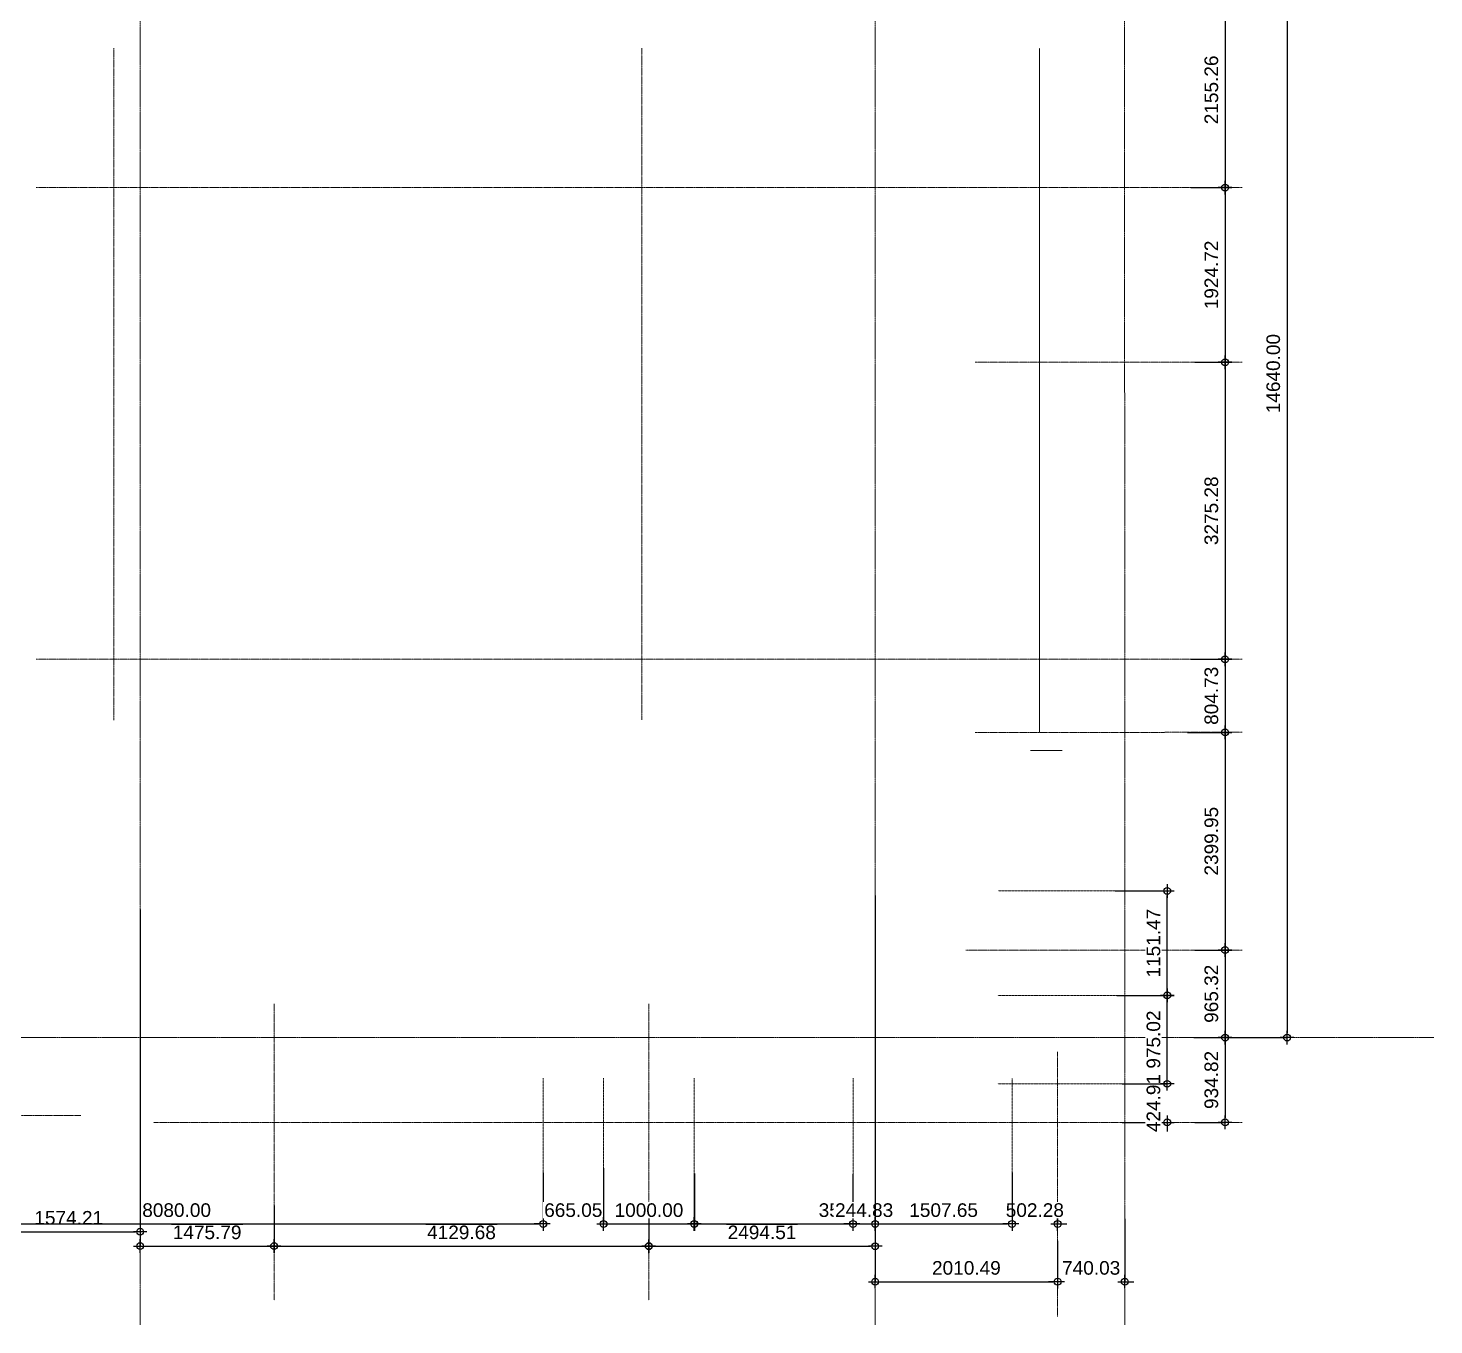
# Model space of a CAD drawing. Header units: millimetres. Extents: x 652937 to 1670132, y 1473552 to 2851037.
# Drawn here: x 708995 to 724486, y 1541692 to 1555988 of the extents above; entities that cross this region are included whole.
import ezdxf

# ---------------------------------------------------------------- set-up
doc = ezdxf.new("R2010")
doc.units = ezdxf.units.MM
doc.linetypes.add('Grid Line', pattern=[22.225, 12.7, -3.175, 3.175, -3.175])
doc.linetypes.add('HIDDEN', pattern=[0.375, 0.25, -0.125])
doc.layers.get('Defpoints').update_dxf_attribs({"color": 255})
doc.layers.add('A-WALL', color=2, linetype='Continuous', lineweight=25)
doc.layers.add('S-GRID', color=1, linetype='Continuous', lineweight=9)
doc.styles.add('Arial', font='arial.ttf')
doc.dimstyles.new('Dim-Cen', dxfattribs={"dimscale": 0.05, "dimtxt": 3, "dimasz": 1, "dimexe": 0, "dimexo": 1, "dimgap": 1.5, "dimtad": 1, "dimdec": 0, "dimlfac": 1000, "dimzin": 1, "dimdsep": 46, "dimtxsty": 'Arial', "dimblk": 'CEN1', "dimcen": 0.09, "dimclrd": 1, "dimclre": 49, "dimclrt": 3, "dimadec": 0, "dimazin": 0, "dimtfac": 1, "dimtdec": 0, "dimtix": 1, "dimtofl": 0, "dimtmove": 2, "dimatfit": 3, "dimfxl": 1, "dimtfill": 1, "dimtolj": 1, "dimtzin": 0, "dimarcsym": 1})

# ---------------------------------------------------------------- blocks, each defined once
blk = doc.blocks.new('CEN1')
at = {"color": 1}
for p, q in [((1.5, 0), (-1.5, 0)), ((0, 1.5), (0, -1.5))]:
    blk.add_line(p, q, dxfattribs=at)
at = {"color": 3}
blk.add_circle((0, 0), 0.75, dxfattribs=at)
blk = doc.blocks.new('*D6082')
at = {"color": 49, "lineweight": -2, "transparency": 16777216}
for p, q in [((9902, -13227), (9902, -16780)), ((8328, -16274), (8328, -16780))]:
    blk.add_line(p, q, dxfattribs=at)
at = {"color": 1, "lineweight": -2, "transparency": 16777216}
blk.add_line((8378, -16780), (9852, -16780), dxfattribs=at)
at = {"layer": 'Defpoints', "color": 0, "transparency": 16777216}
for p in [(9902, -13177), (8328, -16224), (9902, -16780)]:
    blk.add_point(p, dxfattribs=at)
at = {"color": 1, "lineweight": -2, "transparency": 16777216, "xscale": 50, "yscale": 50, "zscale": 50, "rotation": 180}
blk.add_blockref('CEN1', (8328, -16780), dxfattribs=at)
at = {"color": 1, "lineweight": -2, "transparency": 16777216, "xscale": 50, "yscale": 50, "zscale": 50}
blk.add_blockref('CEN1', (9902, -16780), dxfattribs=at)
at = {"color": 3, "transparency": 16777216, "insert": (9115, -16628), "char_height": 150, "attachment_point": 5, "style": 'Arial', "bg_fill": 3, "box_fill_scale": 1.1, "bg_fill_color": 256, "bg_fill_true_color": 13158600, "bg_fill_transparency": 0}
blk.add_mtext('\\A1;1574.21', dxfattribs=at)
blk = doc.blocks.new('*D6083')
at = {"color": 49, "lineweight": -2, "transparency": 16777216}
for p, q in [((9902, -13227), (9902, -16939)), ((11378, -16490), (11378, -16939))]:
    blk.add_line(p, q, dxfattribs=at)
at = {"color": 1, "lineweight": -2, "transparency": 16777216}
blk.add_line((9952, -16939), (11328, -16939), dxfattribs=at)
at = {"layer": 'Defpoints', "color": 0, "transparency": 16777216}
for p in [(9902, -13177), (11378, -16440), (11378, -16939)]:
    blk.add_point(p, dxfattribs=at)
at = {"color": 1, "lineweight": -2, "transparency": 16777216, "xscale": 50, "yscale": 50, "zscale": 50, "rotation": 180}
blk.add_blockref('CEN1', (9902, -16939), dxfattribs=at)
at = {"color": 1, "lineweight": -2, "transparency": 16777216, "xscale": 50, "yscale": 50, "zscale": 50}
blk.add_blockref('CEN1', (11378, -16939), dxfattribs=at)
at = {"color": 3, "transparency": 16777216, "insert": (10640, -16788), "char_height": 150, "attachment_point": 5, "style": 'Arial', "bg_fill": 3, "box_fill_scale": 1.1, "bg_fill_color": 256, "bg_fill_true_color": 13158600, "bg_fill_transparency": 0}
blk.add_mtext('\\A1;1475.79', dxfattribs=at)
blk = doc.blocks.new('*D6084')
at = {"color": 49, "lineweight": -2, "transparency": 16777216}
for p, q in [((11378, -16490), (11378, -16939)), ((15507, -16490), (15507, -16939))]:
    blk.add_line(p, q, dxfattribs=at)
at = {"color": 1, "lineweight": -2, "transparency": 16777216}
blk.add_line((11428, -16939), (15457, -16939), dxfattribs=at)
at = {"layer": 'Defpoints', "color": 0, "transparency": 16777216}
for p in [(11378, -16440), (15507, -16440), (15507, -16939)]:
    blk.add_point(p, dxfattribs=at)
at = {"color": 1, "lineweight": -2, "transparency": 16777216, "xscale": 50, "yscale": 50, "zscale": 50, "rotation": 180}
blk.add_blockref('CEN1', (11378, -16939), dxfattribs=at)
at = {"color": 1, "lineweight": -2, "transparency": 16777216, "xscale": 50, "yscale": 50, "zscale": 50}
blk.add_blockref('CEN1', (15507, -16939), dxfattribs=at)
at = {"color": 3, "transparency": 16777216, "insert": (13443, -16788), "char_height": 150, "attachment_point": 5, "style": 'Arial', "bg_fill": 3, "box_fill_scale": 1.1, "bg_fill_color": 256, "bg_fill_true_color": 13158600, "bg_fill_transparency": 0}
blk.add_mtext('\\A1;4129.68', dxfattribs=at)
blk = doc.blocks.new('*D6085')
at = {"color": 49, "lineweight": -2, "transparency": 16777216}
for p, q in [((18002, -13074), (18002, -16940)), ((15507, -16490), (15507, -16940))]:
    blk.add_line(p, q, dxfattribs=at)
at = {"color": 1, "lineweight": -2, "transparency": 16777216}
blk.add_line((15557, -16940), (17952, -16940), dxfattribs=at)
at = {"layer": 'Defpoints', "color": 0, "transparency": 16777216}
for p in [(18002, -13024), (15507, -16440), (18002, -16940)]:
    blk.add_point(p, dxfattribs=at)
at = {"color": 1, "lineweight": -2, "transparency": 16777216, "xscale": 50, "yscale": 50, "zscale": 50, "rotation": 180}
blk.add_blockref('CEN1', (15507, -16940), dxfattribs=at)
at = {"color": 1, "lineweight": -2, "transparency": 16777216, "xscale": 50, "yscale": 50, "zscale": 50}
blk.add_blockref('CEN1', (18002, -16940), dxfattribs=at)
at = {"color": 3, "transparency": 16777216, "insert": (16755, -16788), "char_height": 150, "attachment_point": 5, "style": 'Arial', "bg_fill": 3, "box_fill_scale": 1.1, "bg_fill_color": 256, "bg_fill_true_color": 13158600, "bg_fill_transparency": 0}
blk.add_mtext('\\A1;2494.51', dxfattribs=at)
blk = doc.blocks.new('*D6086')
at = {"color": 49, "lineweight": -2, "transparency": 16777216}
for p, q in [((20012, -16882), (20012, -17331)), ((18002, -16938), (18002, -17331))]:
    blk.add_line(p, q, dxfattribs=at)
at = {"color": 1, "lineweight": -2, "transparency": 16777216}
blk.add_line((18052, -17331), (19962, -17331), dxfattribs=at)
at = {"layer": 'Defpoints', "color": 0, "transparency": 16777216}
for p in [(20012, -16832), (18002, -16888), (20012, -17331)]:
    blk.add_point(p, dxfattribs=at)
at = {"color": 1, "lineweight": -2, "transparency": 16777216, "xscale": 50, "yscale": 50, "zscale": 50, "rotation": 180}
blk.add_blockref('CEN1', (18002, -17331), dxfattribs=at)
at = {"color": 1, "lineweight": -2, "transparency": 16777216, "xscale": 50, "yscale": 50, "zscale": 50}
blk.add_blockref('CEN1', (20012, -17331), dxfattribs=at)
at = {"color": 3, "transparency": 16777216, "insert": (19007, -17180), "char_height": 150, "attachment_point": 5, "style": 'Arial', "bg_fill": 3, "box_fill_scale": 1.1, "bg_fill_color": 256, "bg_fill_true_color": 13158600, "bg_fill_transparency": 0}
blk.add_mtext('\\A1;2010.49', dxfattribs=at)
blk = doc.blocks.new('*D6087')
at = {"color": 49, "lineweight": -2, "transparency": 16777216}
for p, q in [((20752, -16639), (20752, -17331)), ((20012, -16882), (20012, -17331))]:
    blk.add_line(p, q, dxfattribs=at)
at = {"color": 1, "lineweight": -2, "transparency": 16777216}
for p, q in [((19962, -17331), (19912, -17331)), ((20802, -17331), (20852, -17331))]:
    blk.add_line(p, q, dxfattribs=at)
at = {"layer": 'Defpoints', "color": 0, "transparency": 16777216}
for p in [(20752, -16589), (20012, -16832)]:
    blk.add_point(p, dxfattribs=at)
at = {"color": 1, "lineweight": -2, "transparency": 16777216, "xscale": 50, "yscale": 50, "zscale": 50}
blk.add_blockref('CEN1', (20012, -17331), dxfattribs=at)
at = {"color": 1, "lineweight": -2, "transparency": 16777216, "xscale": 50, "yscale": 50, "zscale": 50, "rotation": 180}
blk.add_blockref('CEN1', (20752, -17331), dxfattribs=at)
at = {"color": 3, "transparency": 16777216, "insert": (20382, -17180), "char_height": 150, "attachment_point": 5, "style": 'Arial', "bg_fill": 3, "box_fill_scale": 1.1, "bg_fill_color": 256, "bg_fill_true_color": 13158600, "bg_fill_transparency": 0}
blk.add_mtext('\\A1;740.03', dxfattribs=at)
at = {"layer": 'Defpoints', "color": 0, "transparency": 16777216}
blk.add_point((20752, -17331), dxfattribs=at)
blk = doc.blocks.new('*D6090')
at = {"color": 49, "lineweight": -2, "transparency": 16777216}
for p, q in [((21395, -3115), (21858, -3115)), ((21479, -5270), (21858, -5270))]:
    blk.add_line(p, q, dxfattribs=at)
at = {"color": 1, "lineweight": -2, "transparency": 16777216}
blk.add_line((21858, -3165), (21858, -5220), dxfattribs=at)
at = {"layer": 'Defpoints', "color": 0, "transparency": 16777216}
for p in [(21345, -3115), (21429, -5270), (21858, -5270)]:
    blk.add_point(p, dxfattribs=at)
at = {"color": 1, "lineweight": -2, "transparency": 16777216, "xscale": 50, "yscale": 50, "zscale": 50}
for p, rotation in [((21858, -3115), 90), ((21858, -5270), 270)]:
    blk.add_blockref('CEN1', p, dxfattribs=dict(at, rotation=rotation))
at = {"color": 3, "transparency": 16777216, "insert": (21707, -4192), "char_height": 150, "attachment_point": 5, "rotation": 90, "style": 'Arial', "bg_fill": 3, "box_fill_scale": 1.1, "bg_fill_color": 256, "bg_fill_true_color": 13158600, "bg_fill_transparency": 0}
blk.add_mtext('\\A1;2155.26', dxfattribs=at)
blk = doc.blocks.new('*D6091')
at = {"color": 49, "lineweight": -2, "transparency": 16777216}
for p, q in [((21479, -5270), (21858, -5270)), ((21526, -7195), (21858, -7195))]:
    blk.add_line(p, q, dxfattribs=at)
at = {"color": 1, "lineweight": -2, "transparency": 16777216}
blk.add_line((21858, -5320), (21858, -7145), dxfattribs=at)
at = {"layer": 'Defpoints', "color": 0, "transparency": 16777216}
for p in [(21429, -5270), (21476, -7195), (21858, -7195)]:
    blk.add_point(p, dxfattribs=at)
at = {"color": 1, "lineweight": -2, "transparency": 16777216, "xscale": 50, "yscale": 50, "zscale": 50}
for p, rotation in [((21858, -5270), 90), ((21858, -7195), 270)]:
    blk.add_blockref('CEN1', p, dxfattribs=dict(at, rotation=rotation))
at = {"color": 3, "transparency": 16777216, "insert": (21707, -6232), "char_height": 150, "attachment_point": 5, "rotation": 90, "style": 'Arial', "bg_fill": 3, "box_fill_scale": 1.1, "bg_fill_color": 256, "bg_fill_true_color": 13158600, "bg_fill_transparency": 0}
blk.add_mtext('\\A1;1924.72', dxfattribs=at)
blk = doc.blocks.new('*D6092')
at = {"color": 49, "lineweight": -2, "transparency": 16777216}
for p, q in [((21526, -7195), (21858, -7195)), ((21479, -10470), (21858, -10470))]:
    blk.add_line(p, q, dxfattribs=at)
at = {"color": 1, "lineweight": -2, "transparency": 16777216}
blk.add_line((21858, -7245), (21858, -10420), dxfattribs=at)
at = {"layer": 'Defpoints', "color": 0, "transparency": 16777216}
for p in [(21476, -7195), (21429, -10470), (21858, -10470)]:
    blk.add_point(p, dxfattribs=at)
at = {"color": 1, "lineweight": -2, "transparency": 16777216, "xscale": 50, "yscale": 50, "zscale": 50}
for p, rotation in [((21858, -7195), 90), ((21858, -10470), 270)]:
    blk.add_blockref('CEN1', p, dxfattribs=dict(at, rotation=rotation))
at = {"color": 3, "transparency": 16777216, "insert": (21707, -8832), "char_height": 150, "attachment_point": 5, "rotation": 90, "style": 'Arial', "bg_fill": 3, "box_fill_scale": 1.1, "bg_fill_color": 256, "bg_fill_true_color": 13158600, "bg_fill_transparency": 0}
blk.add_mtext('\\A1;3275.28', dxfattribs=at)
blk = doc.blocks.new('*D6093')
at = {"color": 49, "lineweight": -2, "transparency": 16777216}
for p, q in [((21479, -10470), (21858, -10470)), ((21443, -11275), (21858, -11275))]:
    blk.add_line(p, q, dxfattribs=at)
at = {"color": 1, "lineweight": -2, "transparency": 16777216}
blk.add_line((21858, -10520), (21858, -11225), dxfattribs=at)
at = {"layer": 'Defpoints', "color": 0, "transparency": 16777216}
for p in [(21429, -10470), (21393, -11275)]:
    blk.add_point(p, dxfattribs=at)
at = {"color": 1, "lineweight": -2, "transparency": 16777216, "xscale": 50, "yscale": 50, "zscale": 50}
for p, rotation in [((21858, -10470), 90), ((21858, -11275), 270)]:
    blk.add_blockref('CEN1', p, dxfattribs=dict(at, rotation=rotation))
at = {"color": 3, "transparency": 16777216, "insert": (21707, -10872), "char_height": 150, "attachment_point": 5, "rotation": 90, "style": 'Arial', "bg_fill": 3, "box_fill_scale": 1.1, "bg_fill_color": 256, "bg_fill_true_color": 13158600, "bg_fill_transparency": 0}
blk.add_mtext('\\A1;804.73', dxfattribs=at)
at = {"layer": 'Defpoints', "color": 0, "transparency": 16777216}
blk.add_point((21858, -11275), dxfattribs=at)
blk = doc.blocks.new('*D6094')
at = {"color": 49, "lineweight": -2, "transparency": 16777216}
for p, q in [((21443, -11275), (21858, -11275)), ((21526, -13675), (21858, -13675))]:
    blk.add_line(p, q, dxfattribs=at)
at = {"color": 1, "lineweight": -2, "transparency": 16777216}
blk.add_line((21858, -11325), (21858, -13625), dxfattribs=at)
at = {"layer": 'Defpoints', "color": 0, "transparency": 16777216}
for p in [(21393, -11275), (21476, -13675), (21858, -13675)]:
    blk.add_point(p, dxfattribs=at)
at = {"color": 1, "lineweight": -2, "transparency": 16777216, "xscale": 50, "yscale": 50, "zscale": 50}
for p, rotation in [((21858, -11275), 90), ((21858, -13675), 270)]:
    blk.add_blockref('CEN1', p, dxfattribs=dict(at, rotation=rotation))
at = {"color": 3, "transparency": 16777216, "insert": (21707, -12475), "char_height": 150, "attachment_point": 5, "rotation": 90, "style": 'Arial', "bg_fill": 3, "box_fill_scale": 1.1, "bg_fill_color": 256, "bg_fill_true_color": 13158600, "bg_fill_transparency": 0}
blk.add_mtext('\\A1;2399.95', dxfattribs=at)
blk = doc.blocks.new('*D6095')
at = {"color": 49, "lineweight": -2, "transparency": 16777216}
for p, q in [((21526, -13675), (21858, -13675)), ((21515, -14640), (21858, -14640))]:
    blk.add_line(p, q, dxfattribs=at)
at = {"color": 1, "lineweight": -2, "transparency": 16777216}
blk.add_line((21858, -13725), (21858, -14590), dxfattribs=at)
at = {"layer": 'Defpoints', "color": 0, "transparency": 16777216}
for p in [(21476, -13675), (21465, -14640), (21858, -14640)]:
    blk.add_point(p, dxfattribs=at)
at = {"color": 1, "lineweight": -2, "transparency": 16777216, "xscale": 50, "yscale": 50, "zscale": 50}
for p, rotation in [((21858, -13675), 90), ((21858, -14640), 270)]:
    blk.add_blockref('CEN1', p, dxfattribs=dict(at, rotation=rotation))
at = {"color": 3, "transparency": 16777216, "insert": (21707, -14157), "char_height": 150, "attachment_point": 5, "rotation": 90, "style": 'Arial', "bg_fill": 3, "box_fill_scale": 1.1, "bg_fill_color": 256, "bg_fill_true_color": 13158600, "bg_fill_transparency": 0}
blk.add_mtext('\\A1;965.32', dxfattribs=at)
blk = doc.blocks.new('*D6096')
at = {"color": 49, "lineweight": -2, "transparency": 16777216}
for p, q in [((21515, -14640), (21858, -14640)), ((21526, -15575), (21858, -15575))]:
    blk.add_line(p, q, dxfattribs=at)
at = {"color": 1, "lineweight": -2, "transparency": 16777216}
blk.add_line((21858, -14690), (21858, -15525), dxfattribs=at)
at = {"layer": 'Defpoints', "color": 0, "transparency": 16777216}
for p in [(21465, -14640), (21476, -15575), (21858, -15575)]:
    blk.add_point(p, dxfattribs=at)
at = {"color": 1, "lineweight": -2, "transparency": 16777216, "xscale": 50, "yscale": 50, "zscale": 50}
for p, rotation in [((21858, -14640), 90), ((21858, -15575), 270)]:
    blk.add_blockref('CEN1', p, dxfattribs=dict(at, rotation=rotation))
at = {"color": 3, "transparency": 16777216, "insert": (21707, -15107), "char_height": 150, "attachment_point": 5, "rotation": 90, "style": 'Arial', "bg_fill": 3, "box_fill_scale": 1.1, "bg_fill_color": 256, "bg_fill_true_color": 13158600, "bg_fill_transparency": 0}
blk.add_mtext('\\A1;934.82', dxfattribs=at)
blk = doc.blocks.new('*D6097')
at = {"color": 49, "lineweight": -2, "transparency": 16777216}
for p, q in [((21607, 0), (22541, 0)), ((21607, -14640), (22541, -14640))]:
    blk.add_line(p, q, dxfattribs=at)
at = {"color": 1, "lineweight": -2, "transparency": 16777216}
blk.add_line((22541, -50), (22541, -14590), dxfattribs=at)
at = {"layer": 'Defpoints', "color": 0, "transparency": 16777216}
for p in [(21557, 0), (21557, -14640), (22541, -14640)]:
    blk.add_point(p, dxfattribs=at)
at = {"color": 1, "lineweight": -2, "transparency": 16777216, "xscale": 50, "yscale": 50, "zscale": 50}
for p, rotation in [((22541, 0), 90), ((22541, -14640), 270)]:
    blk.add_blockref('CEN1', p, dxfattribs=dict(at, rotation=rotation))
at = {"color": 3, "transparency": 16777216, "insert": (22389, -7320), "char_height": 150, "attachment_point": 5, "rotation": 90, "style": 'Arial', "bg_fill": 3, "box_fill_scale": 1.1, "bg_fill_color": 256, "bg_fill_true_color": 13158600, "bg_fill_transparency": 0}
blk.add_mtext('\\A1;14640.00', dxfattribs=at)
blk = doc.blocks.new('*D6130')
at = {"color": 49, "lineweight": -2, "transparency": 16777216}
for p, q in [((6264, -16125), (6264, -16695)), ((14344, -16132), (14344, -16695))]:
    blk.add_line(p, q, dxfattribs=at)
at = {"color": 1, "lineweight": -2, "transparency": 16777216}
blk.add_line((6314, -16695), (14294, -16695), dxfattribs=at)
at = {"layer": 'Defpoints', "color": 0, "transparency": 16777216}
for p in [(6264, -16075), (14344, -16082), (14344, -16695)]:
    blk.add_point(p, dxfattribs=at)
at = {"color": 1, "lineweight": -2, "transparency": 16777216, "xscale": 50, "yscale": 50, "zscale": 50, "rotation": 180}
blk.add_blockref('CEN1', (6264, -16695), dxfattribs=at)
at = {"color": 1, "lineweight": -2, "transparency": 16777216, "xscale": 50, "yscale": 50, "zscale": 50}
blk.add_blockref('CEN1', (14344, -16695), dxfattribs=at)
at = {"color": 3, "transparency": 16777216, "insert": (10304, -16543), "char_height": 150, "attachment_point": 5, "style": 'Arial', "bg_fill": 3, "box_fill_scale": 1.1, "bg_fill_color": 256, "bg_fill_true_color": 13158600, "bg_fill_transparency": 0}
blk.add_mtext('\\A1;8080.00', dxfattribs=at)
blk = doc.blocks.new('*D6131')
at = {"color": 49, "lineweight": -2, "transparency": 16777216}
for p, q in [((15008, -16101), (15008, -16695)), ((14343, -16132), (14343, -16695))]:
    blk.add_line(p, q, dxfattribs=at)
at = {"color": 1, "lineweight": -2, "transparency": 16777216}
for p, q in [((14293, -16695), (14243, -16695)), ((15058, -16695), (15108, -16695))]:
    blk.add_line(p, q, dxfattribs=at)
at = {"layer": 'Defpoints', "color": 0, "transparency": 16777216}
for p in [(14343, -16082), (15008, -16051)]:
    blk.add_point(p, dxfattribs=at)
at = {"color": 1, "lineweight": -2, "transparency": 16777216, "xscale": 50, "yscale": 50, "zscale": 50}
blk.add_blockref('CEN1', (14343, -16695), dxfattribs=at)
at = {"color": 1, "lineweight": -2, "transparency": 16777216, "xscale": 50, "yscale": 50, "zscale": 50, "rotation": 180}
blk.add_blockref('CEN1', (15008, -16695), dxfattribs=at)
at = {"color": 3, "transparency": 16777216, "insert": (14675, -16543), "char_height": 150, "attachment_point": 5, "style": 'Arial', "bg_fill": 3, "box_fill_scale": 1.1, "bg_fill_color": 256, "bg_fill_true_color": 13158600, "bg_fill_transparency": 0}
blk.add_mtext('\\A1;665.05', dxfattribs=at)
at = {"layer": 'Defpoints', "color": 0, "transparency": 16777216}
blk.add_point((15008, -16695), dxfattribs=at)
blk = doc.blocks.new('*D6132')
at = {"color": 49, "lineweight": -2, "transparency": 16777216}
for p, q in [((15009, -16081), (15009, -16695)), ((16009, -16140), (16009, -16695))]:
    blk.add_line(p, q, dxfattribs=at)
at = {"color": 1, "lineweight": -2, "transparency": 16777216}
blk.add_line((15059, -16695), (15959, -16695), dxfattribs=at)
at = {"layer": 'Defpoints', "color": 0, "transparency": 16777216}
for p in [(15009, -16031), (16009, -16090), (16009, -16695)]:
    blk.add_point(p, dxfattribs=at)
at = {"color": 1, "lineweight": -2, "transparency": 16777216, "xscale": 50, "yscale": 50, "zscale": 50, "rotation": 180}
blk.add_blockref('CEN1', (15009, -16695), dxfattribs=at)
at = {"color": 1, "lineweight": -2, "transparency": 16777216, "xscale": 50, "yscale": 50, "zscale": 50}
blk.add_blockref('CEN1', (16009, -16695), dxfattribs=at)
at = {"color": 3, "transparency": 16777216, "insert": (15509, -16543), "char_height": 150, "attachment_point": 5, "style": 'Arial', "bg_fill": 3, "box_fill_scale": 1.1, "bg_fill_color": 256, "bg_fill_true_color": 13158600, "bg_fill_transparency": 0}
blk.add_mtext('\\A1;1000.00', dxfattribs=at)
blk = doc.blocks.new('*D6133')
at = {"color": 49, "lineweight": -2, "transparency": 16777216}
for p, q in [((16007, -16140), (16007, -16695)), ((19510, -16126), (19510, -16695))]:
    blk.add_line(p, q, dxfattribs=at)
at = {"color": 1, "lineweight": -2, "transparency": 16777216}
blk.add_line((16057, -16695), (19460, -16695), dxfattribs=at)
at = {"layer": 'Defpoints', "color": 0, "transparency": 16777216}
for p in [(16007, -16090), (19510, -16076), (19510, -16695)]:
    blk.add_point(p, dxfattribs=at)
at = {"color": 1, "lineweight": -2, "transparency": 16777216, "xscale": 50, "yscale": 50, "zscale": 50, "rotation": 180}
blk.add_blockref('CEN1', (16007, -16695), dxfattribs=at)
at = {"color": 1, "lineweight": -2, "transparency": 16777216, "xscale": 50, "yscale": 50, "zscale": 50}
blk.add_blockref('CEN1', (19510, -16695), dxfattribs=at)
at = {"color": 3, "transparency": 16777216, "insert": (17758, -16543), "char_height": 150, "attachment_point": 5, "style": 'Arial', "bg_fill": 3, "box_fill_scale": 1.1, "bg_fill_color": 256, "bg_fill_true_color": 13158600, "bg_fill_transparency": 0}
blk.add_mtext('\\A1;3503.24', dxfattribs=at)
blk = doc.blocks.new('*D6134')
at = {"color": 49, "lineweight": -2, "transparency": 16777216}
for p, q in [((19510, -16126), (19510, -16695)), ((20012, -16459), (20012, -16695))]:
    blk.add_line(p, q, dxfattribs=at)
at = {"color": 1, "lineweight": -2, "transparency": 16777216}
for p, q in [((19460, -16695), (19410, -16695)), ((20062, -16695), (20112, -16695))]:
    blk.add_line(p, q, dxfattribs=at)
at = {"layer": 'Defpoints', "color": 0, "transparency": 16777216}
blk.add_point((19510, -16076), dxfattribs=at)
at = {"color": 1, "lineweight": -2, "transparency": 16777216, "xscale": 50, "yscale": 50, "zscale": 50}
blk.add_blockref('CEN1', (19510, -16695), dxfattribs=at)
at = {"color": 1, "lineweight": -2, "transparency": 16777216, "xscale": 50, "yscale": 50, "zscale": 50, "rotation": 180}
blk.add_blockref('CEN1', (20012, -16695), dxfattribs=at)
at = {"color": 3, "transparency": 16777216, "insert": (19761, -16543), "char_height": 150, "attachment_point": 5, "style": 'Arial', "bg_fill": 3, "box_fill_scale": 1.1, "bg_fill_color": 256, "bg_fill_true_color": 13158600, "bg_fill_transparency": 0}
blk.add_mtext('\\A1;502.28', dxfattribs=at)
at = {"layer": 'Defpoints', "color": 0, "transparency": 16777216}
for p in [(20012, -16409), (20012, -16695)]:
    blk.add_point(p, dxfattribs=at)
blk = doc.blocks.new('*D6135')
at = {"color": 49, "lineweight": -2, "transparency": 16777216}
for p, q in [((20724, -15150), (21220, -15150)), ((20724, -15575), (21220, -15575))]:
    blk.add_line(p, q, dxfattribs=at)
at = {"color": 1, "lineweight": -2, "transparency": 16777216}
for p, q in [((21220, -15100), (21220, -15050)), ((21220, -15625), (21220, -15675))]:
    blk.add_line(p, q, dxfattribs=at)
at = {"layer": 'Defpoints', "color": 0, "transparency": 16777216}
for p in [(20674, -15150), (20674, -15575)]:
    blk.add_point(p, dxfattribs=at)
at = {"color": 1, "lineweight": -2, "transparency": 16777216, "xscale": 50, "yscale": 50, "zscale": 50}
for p, rotation in [((21220, -15150), 270), ((21220, -15575), 90)]:
    blk.add_blockref('CEN1', p, dxfattribs=dict(at, rotation=rotation))
at = {"color": 3, "transparency": 16777216, "insert": (21069, -15362), "char_height": 150, "attachment_point": 5, "rotation": 90, "style": 'Arial', "bg_fill": 3, "box_fill_scale": 1.1, "bg_fill_color": 256, "bg_fill_true_color": 13158600, "bg_fill_transparency": 0}
blk.add_mtext('\\A1;424.91', dxfattribs=at)
at = {"layer": 'Defpoints', "color": 0, "transparency": 16777216}
blk.add_point((21220, -15575), dxfattribs=at)
blk = doc.blocks.new('*D6136')
at = {"color": 49, "lineweight": -2, "transparency": 16777216}
for p, q in [((20664, -14175), (21220, -14175)), ((20724, -15150), (21220, -15150))]:
    blk.add_line(p, q, dxfattribs=at)
at = {"color": 1, "lineweight": -2, "transparency": 16777216}
blk.add_line((21220, -15100), (21220, -14225), dxfattribs=at)
at = {"layer": 'Defpoints', "color": 0, "transparency": 16777216}
for p in [(20614, -14175), (21220, -14175), (20674, -15150)]:
    blk.add_point(p, dxfattribs=at)
at = {"color": 1, "lineweight": -2, "transparency": 16777216, "xscale": 50, "yscale": 50, "zscale": 50}
for p, rotation in [((21220, -14175), 90), ((21220, -15150), 270)]:
    blk.add_blockref('CEN1', p, dxfattribs=dict(at, rotation=rotation))
at = {"color": 3, "transparency": 16777216, "insert": (21069, -14662), "char_height": 150, "attachment_point": 5, "rotation": 90, "style": 'Arial', "bg_fill": 3, "box_fill_scale": 1.1, "bg_fill_color": 256, "bg_fill_true_color": 13158600, "bg_fill_transparency": 0}
blk.add_mtext('\\A1;975.02', dxfattribs=at)
blk = doc.blocks.new('*D6137')
at = {"color": 49, "lineweight": -2, "transparency": 16777216}
for p, q in [((20646, -13023), (21220, -13023)), ((20664, -14175), (21220, -14175))]:
    blk.add_line(p, q, dxfattribs=at)
at = {"color": 1, "lineweight": -2, "transparency": 16777216}
blk.add_line((21220, -14125), (21220, -13073), dxfattribs=at)
at = {"layer": 'Defpoints', "color": 0, "transparency": 16777216}
for p in [(20596, -13023), (21220, -13023), (20614, -14175)]:
    blk.add_point(p, dxfattribs=at)
at = {"color": 1, "lineweight": -2, "transparency": 16777216, "xscale": 50, "yscale": 50, "zscale": 50}
for p, rotation in [((21220, -13023), 90), ((21220, -14175), 270)]:
    blk.add_blockref('CEN1', p, dxfattribs=dict(at, rotation=rotation))
at = {"color": 3, "transparency": 16777216, "insert": (21069, -13599), "char_height": 150, "attachment_point": 5, "rotation": 90, "style": 'Arial', "bg_fill": 3, "box_fill_scale": 1.1, "bg_fill_color": 256, "bg_fill_true_color": 13158600, "bg_fill_transparency": 0}
blk.add_mtext('\\A1;1151.47', dxfattribs=at)
blk = doc.blocks.new('*D6142')
at = {"color": 49, "lineweight": -2, "transparency": 16777216}
for p, q in [((17757, -16145), (17757, -16695)), ((18002, -16145), (18002, -16695))]:
    blk.add_line(p, q, dxfattribs=at)
at = {"color": 1, "lineweight": -2, "transparency": 16777216}
for p, q in [((17707, -16695), (17657, -16695)), ((18052, -16695), (18102, -16695))]:
    blk.add_line(p, q, dxfattribs=at)
at = {"layer": 'Defpoints', "color": 0, "transparency": 16777216}
for p in [(17757, -16095), (18002, -16095)]:
    blk.add_point(p, dxfattribs=at)
at = {"color": 1, "lineweight": -2, "transparency": 16777216, "xscale": 50, "yscale": 50, "zscale": 50}
blk.add_blockref('CEN1', (17757, -16695), dxfattribs=at)
at = {"color": 1, "lineweight": -2, "transparency": 16777216, "xscale": 50, "yscale": 50, "zscale": 50, "rotation": 180}
blk.add_blockref('CEN1', (18002, -16695), dxfattribs=at)
at = {"color": 3, "transparency": 16777216, "insert": (17880, -16543), "char_height": 150, "attachment_point": 5, "style": 'Arial', "bg_fill": 3, "box_fill_scale": 1.1, "bg_fill_color": 256, "bg_fill_true_color": 13158600, "bg_fill_transparency": 0}
blk.add_mtext('\\A1;244.83', dxfattribs=at)
at = {"layer": 'Defpoints', "color": 0, "transparency": 16777216}
blk.add_point((18002, -16695), dxfattribs=at)
blk = doc.blocks.new('*D6143')
at = {"color": 49, "lineweight": -2, "transparency": 16777216}
for p, q in [((18002, -16249), (18002, -16695)), ((19510, -16249), (19510, -16695))]:
    blk.add_line(p, q, dxfattribs=at)
at = {"color": 1, "lineweight": -2, "transparency": 16777216}
blk.add_line((18052, -16695), (19460, -16695), dxfattribs=at)
at = {"layer": 'Defpoints', "color": 0, "transparency": 16777216}
for p in [(18002, -16199), (19510, -16199), (19510, -16695)]:
    blk.add_point(p, dxfattribs=at)
at = {"color": 1, "lineweight": -2, "transparency": 16777216, "xscale": 50, "yscale": 50, "zscale": 50, "rotation": 180}
blk.add_blockref('CEN1', (18002, -16695), dxfattribs=at)
at = {"color": 1, "lineweight": -2, "transparency": 16777216, "xscale": 50, "yscale": 50, "zscale": 50}
blk.add_blockref('CEN1', (19510, -16695), dxfattribs=at)
at = {"color": 3, "transparency": 16777216, "insert": (18756, -16543), "char_height": 150, "attachment_point": 5, "style": 'Arial', "bg_fill": 3, "box_fill_scale": 1.1, "bg_fill_color": 256, "bg_fill_true_color": 13158600, "bg_fill_transparency": 0}
blk.add_mtext('\\A1;1507.65', dxfattribs=at)
blk = doc.blocks.new('PP18_ENT3_SE_EX-DIMS_PL')
at = {"layer": 'A-WALL', "color": 2, "lineweight": 13}
blk.add_line((19712.768, -11474.849), (20062.223, -11474.849), dxfattribs=at)
at = {"layer": 'A-WALL', "color": 250, "linetype": 'HIDDEN', "lineweight": 13, "ltscale": 8}
for p, q in [((19356.806, -13023.496), (21165.881, -13023.496)), ((19353.02, -14174.971), (21162.095, -14174.971)), ((14343.7, -15088.946), (14343.7, -16252.709)), ((15008.755, -15088.946), (15008.755, -16252.709)), ((16008.754, -15088.347), (16008.754, -16252.11)), ((17757.5, -15088.347), (17757.5, -16252.11)), ((19353.02, -15149.993), (21162.095, -15149.993)), ((19509.995, -15089.685), (19509.995, -16253.448))]:
    blk.add_line(p, q, dxfattribs=at)
at = {"layer": 'S-GRID', "linetype": 'Grid Line'}
for p, q in [((9899.499, 3454.395), (9902.582, -17807.453)), ((17999.499, 3454.395), (18002.582, -17807.453)), ((20749.499, 3454.395), (20752.582, -17807.453))]:
    blk.add_line(p, q, dxfattribs=at)
at = {"layer": 'S-GRID', "color": 251, "linetype": 'Grid Line', "ltscale": 0.8}
for p, q in [((9610.541, -3732.493), (9611.615, -11140.41)), ((15430.541, -3731.649), (15431.615, -11139.566)), ((22045.13, -7194.67), (19102.46, -7195.097)), ((22045.13, -11274.67), (19103.051, -11275.097)), ((22045.13, -13674.632), (18999.575, -13675.074)), ((11377.382, -14267.847), (11377.855, -17536.369)), ((15507.065, -14267.248), (15507.539, -17536.369)), ((20012.081, -14795.816), (20012.504, -17715.693)), ((9249.082, -15500.228), (-5290.733, -15499.993)), ((22045.13, -15574.766), (10048.556, -15576.506))]:
    blk.add_line(p, q, dxfattribs=at)
at = {"layer": 'S-GRID', "color": 251, "linetype": 'Grid Line', "ltscale": 0.3}
blk.add_line((19813.703, -11274.994), (19812.609, -3731.014), dxfattribs=at)
at = {"layer": 'S-GRID', "color": 251, "linetype": 'Grid Line', "ltscale": 0.8}
for points in [[(22045.13, -5269), (8755.268, -5269)], [(22045.13, -10469), (8755.268, -10469)]]:
    blk.add_lwpolyline(points, dxfattribs=at)
at = {"layer": 'S-GRID', "linetype": 'Grid Line'}
blk.add_lwpolyline([(24158.591, -14640), (-9270.87, -14640)], dxfattribs=at)
at = {"color": 4}
for base, p1, p2, picture, middle in [((21858.257, -5270), (21345.146, -3114.739), (21428.652, -5270), '*D6090', (21706.671, -4192.369)), ((21220.255, -15574.907), (20674.278, -15149.993), (20674.339, -15574.907), '*D6135', (21068.67, -15362.45))]:
    dim = blk.add_linear_dim(base=base, p1=p1, p2=p2, angle=90, dimstyle='Dim-Cen', override={"dimscale": 50, "dimdec": 2, "dimlfac": 1}, dxfattribs=at)
    dim.commit()
    dim.dimension.update_dxf_attribs({"geometry": picture, "text_midpoint": middle})
dim = blk.add_linear_dim(base=(9901.911, -16779.618), p1=(8327.702, -16224.214), p2=(9901.911, -13176.866), dimstyle='Dim-Cen', override={"dimscale": 50, "dimdec": 2, "dimlfac": 1}, dxfattribs=at)
dim.commit()
dim.dimension.update_dxf_attribs({"geometry": '*D6082', "text_midpoint": (9114.806, -16628.032)})
for base, p1, p2, picture, middle in [((21858.257, -7194.72), (21428.652, -5270), (21476.392, -7194.72), '*D6091', (21706.671, -6232.36)), ((21220.255, -14174.971), (20674.339, -15149.993), (20614.444, -14174.971), '*D6136', (21068.67, -14662.482))]:
    dim = blk.add_linear_dim(base=base, p1=p1, p2=p2, angle=90, dimstyle='Dim-Cen', override={"dimscale": 50, "dimdec": 2, "dimlfac": 1}, dxfattribs=at)
    dim.commit()
    dim.dimension.update_dxf_attribs({"geometry": picture, "text_midpoint": middle})
dim = blk.add_linear_dim(base=(11377.697, -16939.49), p1=(9901.911, -13176.866), p2=(11377.697, -16440.249), dimstyle='Dim-Cen', override={"dimscale": 50, "dimdec": 2, "dimlfac": 1}, dxfattribs=at)
dim.commit()
dim.dimension.update_dxf_attribs({"geometry": '*D6083', "text_midpoint": (10639.804, -16787.904)})
for base, p1, p2, picture, middle in [((21858.257, -10470), (21476.392, -7194.72), (21428.664, -10470), '*D6092', (21706.62, -8832.36)), ((21220.2555, -13023.496), (20614.4445, -14174.9707), (20595.785, -13023.496), '*D6137', (21068.6695, -13599.2333))]:
    dim = blk.add_linear_dim(base=base, p1=p1, p2=p2, angle=90, dimstyle='Dim-Cen', override={"dimscale": 50, "dimdec": 2, "dimlfac": 1}, dxfattribs=at)
    dim.commit()
    dim.dimension.update_dxf_attribs({"geometry": picture, "text_midpoint": middle})
dim = blk.add_linear_dim(base=(15507.38, -16939.49), p1=(11377.697, -16440.249), p2=(15507.38, -16440.076), dimstyle='Dim-Cen', override={"dimscale": 50, "dimdec": 2, "dimlfac": 1}, dxfattribs=at)
dim.commit()
dim.dimension.update_dxf_attribs({"geometry": '*D6084', "text_midpoint": (13442.539, -16787.904)})
dim = blk.add_linear_dim(base=(21858.257, -11274.732), p1=(21428.664, -10470), p2=(21392.898, -11274.732), angle=90, dimstyle='Dim-Cen', override={"dimscale": 50, "dimdec": 2, "dimlfac": 1}, dxfattribs=at)
dim.commit()
dim.dimension.update_dxf_attribs({"geometry": '*D6093', "text_midpoint": (21706.62, -10872.366)})
for base, p1, p2, picture, middle in [((18001.889, -16939.883), (15507.38, -16440.076), (18001.889, -13024.223), '*D6085', (16754.635, -16788.297)), ((14343.7, -16694.712), (6263.702, -16075.479), (14343.7, -16082.366), '*D6130', (10303.701, -16543.126))]:
    dim = blk.add_linear_dim(base=base, p1=p1, p2=p2, dimstyle='Dim-Cen', override={"dimscale": 50, "dimdec": 2, "dimlfac": 1}, dxfattribs=at)
    dim.commit()
    dim.dimension.update_dxf_attribs({"geometry": picture, "text_midpoint": middle})
dim = blk.add_linear_dim(base=(21858.257, -13674.682), p1=(21392.898, -11274.732), p2=(21476.44, -13674.682), angle=90, dimstyle='Dim-Cen', override={"dimscale": 50, "dimdec": 2, "dimlfac": 1}, dxfattribs=at)
dim.commit()
dim.dimension.update_dxf_attribs({"geometry": '*D6094', "text_midpoint": (21706.62, -12474.707)})
for base, p1, p2, picture, middle in [((15007.7549, -16694.7119), (14342.7002, -16082.3655), (15007.7549, -16050.8088), '*D6131', (14675.2275, -16543.126)), ((20012.376, -17331.316), (18001.889, -16887.734), (20012.376, -16831.585), '*D6086', (19007.132, -17179.73))]:
    dim = blk.add_linear_dim(base=base, p1=p1, p2=p2, dimstyle='Dim-Cen', override={"dimscale": 50, "dimdec": 2, "dimlfac": 1}, dxfattribs=at)
    dim.commit()
    dim.dimension.update_dxf_attribs({"geometry": picture, "text_midpoint": middle})
dim = blk.add_linear_dim(base=(21858.257, -14640), p1=(21476.44, -13674.682), p2=(21464.509, -14640), angle=90, dimstyle='Dim-Cen', override={"dimscale": 50, "dimdec": 2, "dimlfac": 1}, dxfattribs=at)
dim.commit()
dim.dimension.update_dxf_attribs({"geometry": '*D6095', "text_midpoint": (21706.62, -14157.341)})
for base, p1, p2, picture, middle in [((16008.754, -16694.712), (15008.755, -16031.431), (16008.754, -16089.642), '*D6132', (15508.755, -16543.126)), ((20752.406, -17331.316), (20012.376, -16831.585), (20752.406, -16588.955), '*D6087', (20382.391, -17179.679))]:
    dim = blk.add_linear_dim(base=base, p1=p1, p2=p2, dimstyle='Dim-Cen', override={"dimscale": 50, "dimdec": 2, "dimlfac": 1}, dxfattribs=at)
    dim.commit()
    dim.dimension.update_dxf_attribs({"geometry": picture, "text_midpoint": middle})
dim = blk.add_linear_dim(base=(21858.257, -15574.816), p1=(21464.509, -14640), p2=(21476.437, -15574.816), angle=90, dimstyle='Dim-Cen', override={"dimscale": 50, "dimdec": 2, "dimlfac": 1}, dxfattribs=at)
dim.commit()
dim.dimension.update_dxf_attribs({"geometry": '*D6096', "text_midpoint": (21706.62, -15107.408)})
dim = blk.add_linear_dim(base=(19509.995, -16694.712), p1=(16006.754, -16089.642), p2=(19509.995, -16076.379), dimstyle='Dim-Cen', override={"dimscale": 50, "dimdec": 2, "dimlfac": 1}, dxfattribs=at)
dim.commit()
dim.dimension.update_dxf_attribs({"geometry": '*D6133', "text_midpoint": (17758.375, -16543.075)})
dim = blk.add_linear_dim(base=(22540.713, -14640), p1=(21557.469, 0), p2=(21557.469, -14640), angle=90, dimstyle='Dim-Cen', override={"dimscale": 50, "dimdec": 2, "dimlfac": 1}, dxfattribs=at)
dim.commit()
dim.dimension.update_dxf_attribs({"geometry": '*D6097', "text_midpoint": (22389.127, -7320)})
for base, p1, p2, picture, middle in [((18002.334, -16694.712), (17757.5, -16094.619), (18002.334, -16094.584), '*D6142', (17879.917, -16543.075)), ((20012.272, -16694.676), (19509.995, -16076.379), (20012.272, -16408.512), '*D6134', (19761.134, -16543.09))]:
    dim = blk.add_linear_dim(base=base, p1=p1, p2=p2, dimstyle='Dim-Cen', override={"dimscale": 50, "dimdec": 2, "dimlfac": 1}, dxfattribs=at)
    dim.commit()
    dim.dimension.update_dxf_attribs({"geometry": picture, "text_midpoint": middle})
dim = blk.add_linear_dim(base=(19509.995, -16694.676), p1=(18002.349, -16199.236), p2=(19509.995, -16199.236), dimstyle='Dim-Cen', override={"dimscale": 50, "dimdec": 2, "dimlfac": 1}, dxfattribs=at)
dim.commit()
dim.dimension.update_dxf_attribs({"geometry": '*D6143', "text_midpoint": (18756.172, -16543.09)})

msp = doc.modelspace()

# ---------------------------------------------------------------- block references
at = {"color": 6}
msp.add_blockref('PP18_ENT3_SE_EX-DIMS_PL', (700327.4222, 1559499.1905), dxfattribs=at)

doc.saveas('drawing.dxf')
